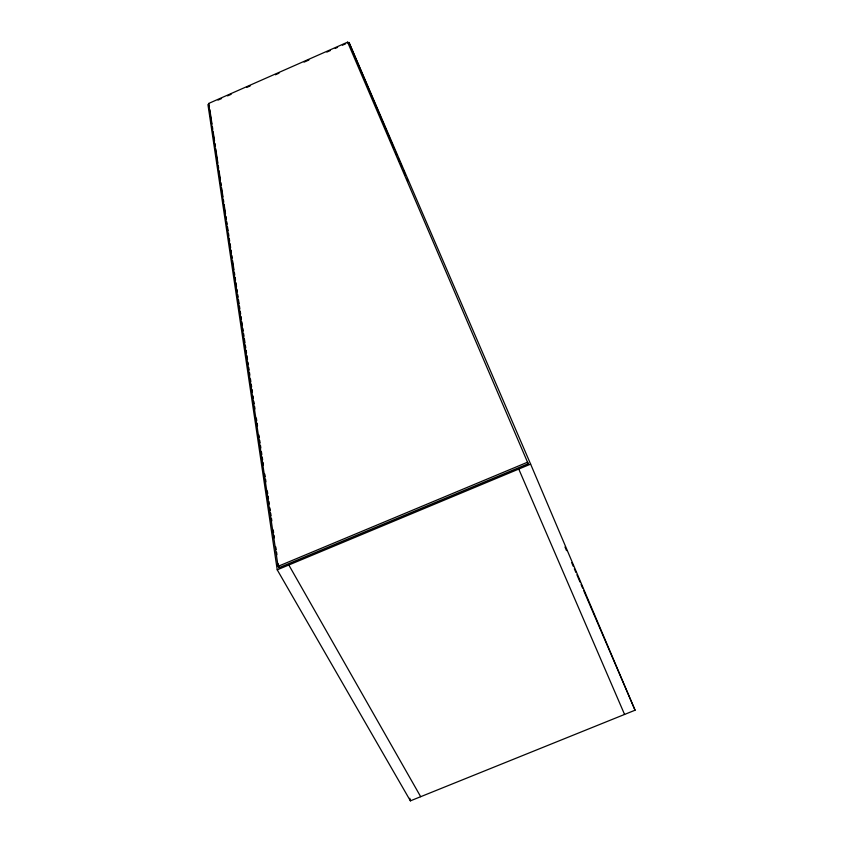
<?xml version="1.0" encoding="UTF-8"?>
<svg xmlns="http://www.w3.org/2000/svg" width="843" height="843" viewBox="0 0 843 843"><rect width="100%" height="100%" fill="white"/><g stroke="black" fill="none" stroke-linecap="round" stroke-linejoin="round"><path stroke-width="1.26" d="M208.558 103.499L347.611 42.15L528.192 463.745L278.907 567.75L278.085 566.327L208.558 103.499L209.433 107.093M218 100.106L221.593 98.526M227.568 95.881L231.161 94.3M246.704 87.44L250.297 85.86M275.408 74.774L279.001 73.193M304.112 62.119L308.896 60.011M326.842 52.087L330.435 50.506M335.219 48.399L337.611 47.345M342.395 45.237L345.672 43.783M278.085 566.327L527.539 462.217L528.192 463.745M277.231 569.826L530.616 464.114L635.064 710.206L410.393 800.85L277.231 569.826L207.936 104.543M288.812 565L420.678 796.698M518.761 469.066L624.568 714.442M530.616 464.114L348.96 42.34L394.566 149.517M564.979 547.002L566.538 550.627M571.733 562.713L573.293 566.348M574.325 568.762L575.885 572.386M576.928 574.81L580.037 582.06M581.08 584.484L582.629 588.108M583.672 590.521L635.064 710.206M395.588 151.93L397.127 155.544M398.149 157.947L399.687 161.561M400.71 163.974L402.248 167.588M403.27 169.991L405.325 174.807M406.863 178.421L407.886 180.834M347.611 42.15L348.043 43.172M409.814 798.289L410.393 800.85M209.833 109.695L211.993 124.005M212.383 126.608L212.773 129.211M213.163 131.814L214.543 140.929M214.933 143.531L215.323 146.134M215.713 148.737L217.873 163.047M218.274 165.649L218.664 168.252M219.054 170.855L220.423 179.97M220.824 182.573L221.214 185.175M221.604 187.778L222.984 196.883M223.374 199.485L223.764 202.088M224.154 204.691L225.534 213.795M225.924 216.398L226.314 219.001M226.704 221.604L227.104 224.206M227.494 226.809L228.084 230.719M228.474 233.321L228.864 235.924M229.254 238.527L229.654 241.13M230.044 243.732L230.634 247.631M231.024 250.234L231.414 252.837M231.814 255.44L232.204 258.042M232.594 260.645L233.964 269.76M234.365 272.363L234.754 274.966M235.144 277.568L235.534 280.161M235.935 282.763L236.525 286.673M236.915 289.275L237.304 291.878M237.694 294.481L238.095 297.084M238.485 299.686L239.075 303.585M239.465 306.188L239.855 308.791M240.244 311.394L240.645 313.996M241.035 316.599L241.425 319.202M241.815 321.805L242.405 325.714M242.805 328.317L243.195 330.92M243.585 333.522L243.975 336.125M244.375 338.728L244.955 342.627M245.355 345.23L245.745 347.832M246.135 350.435L246.525 353.038M246.925 355.641L247.515 359.55M247.905 362.142L248.295 364.745M248.685 367.348L249.085 369.951M249.475 372.553L249.865 375.156M250.455 379.065L250.845 381.668M251.235 384.271L251.636 386.874M252.025 389.477L252.415 392.079M253.005 395.978L253.395 398.581M253.785 401.184L254.186 403.786M254.575 406.389L254.965 408.992M256.346 418.107L256.736 420.71M257.126 423.312L257.515 425.915M258.896 435.02L259.286 437.622M259.676 440.225L260.065 442.828M260.466 445.431L260.856 448.033M261.446 451.932L261.836 454.535M262.226 457.138L262.626 459.741M263.016 462.343L263.406 464.946M264.776 474.061L265.176 476.664M265.566 479.267L265.956 481.869M267.336 490.974L267.726 493.576M268.116 496.179L268.506 498.782M268.906 501.385L269.296 503.988M269.886 507.897L270.276 510.5M270.666 513.102L271.056 515.705M271.457 518.308L271.846 520.911M273.216 530.015L273.617 532.618M274.007 535.221L274.396 537.823M275.766 546.928L276.167 549.531M276.557 552.133L276.947 554.736M278.327 563.851L278.907 567.75"/></g></svg>
